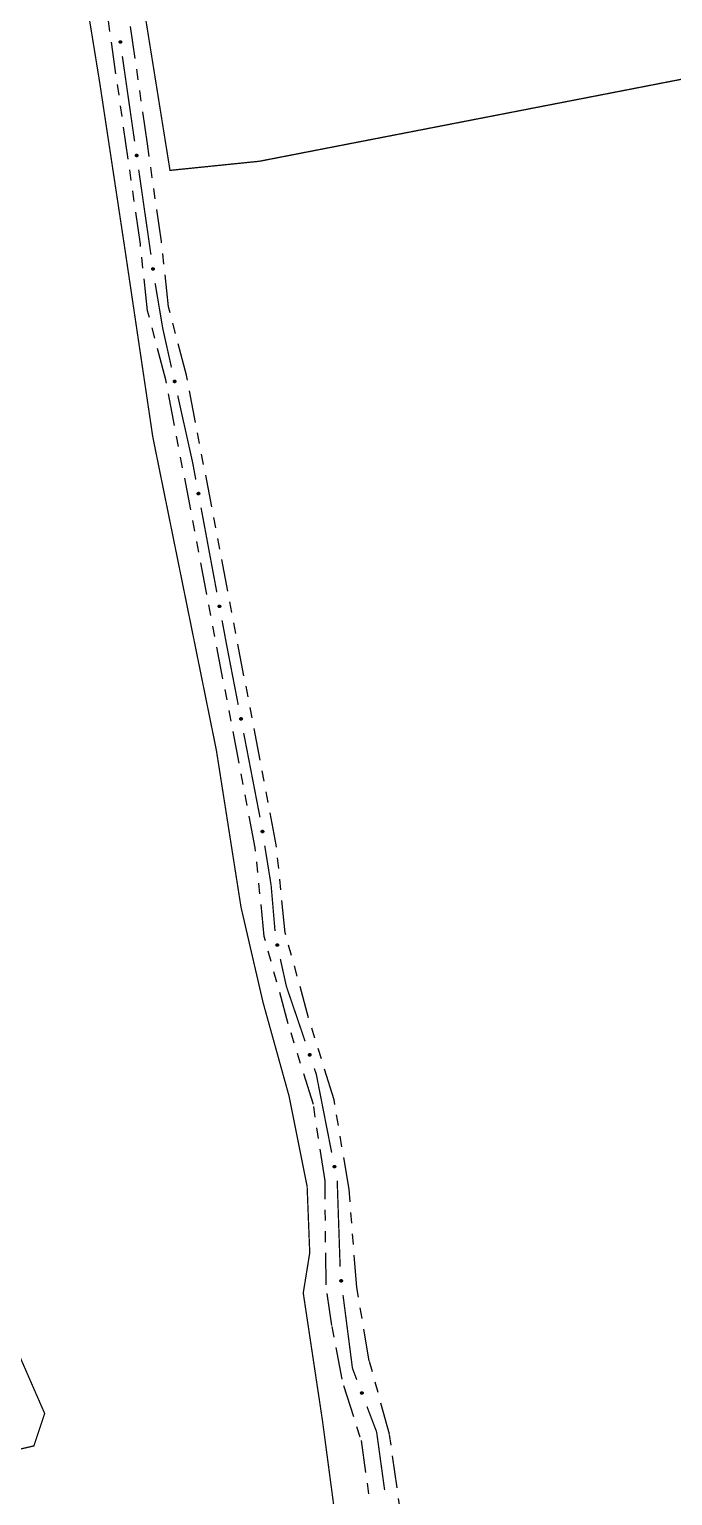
# Model space of a CAD drawing. Extents: x 212200 to 214553, y 4880545 to 4882659.
# Drawn here: x 213406.8 to 213496.6, y 4881572.4 to 4881777 of the extents above; entities that cross this region are included whole.
import ezdxf

# ---------------------------------------------------------------- set-up
doc = ezdxf.new("R2010")
doc.units = 0
doc.header["$LTSCALE"] = 1.5
doc.header["$MEASUREMENT"] = 0
doc.linetypes.add('TRACO_12', pattern=[2.5, 2, -0.5])
doc.linetypes.add('TRACO_25', pattern=[8, 3, -1, 1, -1, 1, -1])
for name, color, linetype in [('RU-QUADRA', 210, 'CONTINUOUS'), ('SV-EIXO-RUA-N-PAV', 6, 'CONTINUOUS'), ('SV-RUA-NAO-PAV', 7, 'CONTINUOUS')]:
    doc.layers.add(name, color=color, linetype=linetype)

msp = doc.modelspace()

# ---------------------------------------------------------------- linework, layer by layer
at = {"layer": 'RU-QUADRA', "linetype": 'Continuous', "const_width": 0.18, "flags": 128}
msp.add_lwpolyline([(213589.483479, 4882129.917046), (213611.222499, 4882076.068097), (213645.127392, 4881970.364606), (213677.320817, 4881867.484334), (213699.574662, 4881811.211047), (213523.77, 4881775.09), (213487.36, 4881768.02), (213476.5, 4881765.91), (213448.68, 4881760.51), (213438.9, 4881758.61), (213426.44, 4881757.34), (213420.13, 4881796.67), (213418.11, 4881834.36), (213405.88, 4881899.45), (213398.99, 4881925.25), (213398.44, 4881927.31), (213392.77, 4881966.88), (213383.49, 4882024.07), (213380.17, 4882042.2), (213377.26, 4882058.16), (213375.61, 4882067.16), (213369.86, 4882089.67), (213429.802243, 4882111.445881)], dxfattribs=at)
at = {"layer": 'RU-QUADRA', "linetype": 'TRACO_12', "const_width": 0.18, "flags": 128}
msp.add_lwpolyline([(213344.778858, 4881366.276218), (213378.799979, 4881374.044821), (213396.852874, 4881374.817639), (213478.953712, 4881379.8545), (213474.924223, 4881403.024061), (213469.887362, 4881436.771031), (213458.302581, 4881503.257599), (213447.725172, 4881582.840006), (213445.041887, 4881600.656325), (213445.947015, 4881606.268115), (213445.584964, 4881615.500416), (213443.050607, 4881628.172201), (213439.430097, 4881641.206037), (213436.352663, 4881654.511412), (213432.913179, 4881676.415497), (213424.04, 4881720.13), (213420.06, 4881746.92), (213416.62, 4881769.64), (213413.91, 4881786.3), (213411.55, 4881800.33), (213411.19, 4881811.19), (213409.741914, 4881822.774616), (213409.02, 4881829.83), (213406.81, 4881839.02), (213400.09, 4881878.83), (213395.74, 4881904.23), (213392.64, 4881917.97), (213389.95, 4881935.66), (213384.95, 4881968.42), (213379.07, 4882006.96), (213374.51, 4882036.01), (213370.41, 4882056.76), (213364.068246, 4882088.857105), (213326.173552, 4882079.914974), (213344.45, 4881998.51), (213356.54, 4881944.19), (213367.46, 4881897.23), (213373.36, 4881871.74), (213382.04, 4881834.04), (213383.15, 4881828.27), (213375.44, 4881824.4), (213367.96, 4881822.45), (213351.54, 4881818.46), (213345.05, 4881817.69), (213342.628249, 4881816.344882), (213341.223762, 4881814.35693), (213342.83, 4881805.84), (213357.5, 4881752.05), (213364.62, 4881726.72), (213382.045012, 4881666.64012), (213390.19116, 4881636.318349), (213401.414741, 4881597.759917), (213405.397302, 4881591.967101), (213408.941341, 4881583.847378), (213407.430283, 4881579.314203), (213301.152511, 4881554.633584), (213317.361297, 4881478.650507), (213322.418793, 4881457.280693)], close=True, dxfattribs=at)
at = {"layer": 'SV-EIXO-RUA-N-PAV'}
for points in [[(213419.602197, 4881775.415123), (213419.641617, 4881775.386173), (213419.669576, 4881775.35323), (213419.684988, 4881775.319043), (213419.690729, 4881775.285282), (213419.692712, 4881775.25008), (213419.686882, 4881775.214149), (213419.671577, 4881775.175703), (213419.642813, 4881775.135956), (213419.607185, 4881775.109532), (213419.574476, 4881775.09263), (213419.539617, 4881775.084616), (213419.505388, 4881775.083262), (213419.468265, 4881775.090553), (213419.429455, 4881775.106443), (213419.390188, 4881775.136333), (213419.362999, 4881775.168817), (213419.34896, 4881775.202276), (213419.341126, 4881775.237373), (213419.339532, 4881775.273334), (213419.345458, 4881775.308572), (213419.361528, 4881775.347619), (213419.391543, 4881775.385985), (213419.423632, 4881775.413473), (213419.456885, 4881775.427977), (213419.491611, 4881775.434912), (213419.526894, 4881775.437331), (213419.563257, 4881775.432974), (213419.602197, 4881775.415123)], [(213421.870792, 4881759.577391), (213421.910365, 4881759.548651), (213421.9385, 4881759.515859), (213421.954093, 4881759.481754), (213421.960014, 4881759.448024), (213421.962185, 4881759.412834), (213421.956546, 4881759.376872), (213421.941447, 4881759.338344), (213421.912895, 4881759.298445), (213421.877408, 4881759.271831), (213421.84479, 4881759.254755), (213421.809974, 4881759.246556), (213421.775753, 4881759.245019), (213421.738591, 4881759.252112), (213421.699697, 4881759.267795), (213421.660271, 4881759.297476), (213421.632909, 4881759.329814), (213421.618693, 4881759.363198), (213421.610671, 4881759.398252), (213421.608886, 4881759.434205), (213421.614624, 4881759.469474), (213421.630485, 4881759.508606), (213421.660296, 4881759.547131), (213421.692238, 4881759.574789), (213421.725413, 4881759.589471), (213421.760102, 4881759.596591), (213421.795371, 4881759.599198), (213421.831756, 4881759.595034), (213421.870792, 4881759.577391)], [(213424.1527, 4881743.740949), (213424.192273, 4881743.712209), (213424.220408, 4881743.679417), (213424.236001, 4881743.645312), (213424.241922, 4881743.611582), (213424.244093, 4881743.576392), (213424.238454, 4881743.54043), (213424.223355, 4881743.501902), (213424.194803, 4881743.462003), (213424.159316, 4881743.435389), (213424.126698, 4881743.418313), (213424.091882, 4881743.410114), (213424.057661, 4881743.408577), (213424.020499, 4881743.41567), (213423.981605, 4881743.431353), (213423.942179, 4881743.461034), (213423.914817, 4881743.493372), (213423.900601, 4881743.526756), (213423.892579, 4881743.56181), (213423.890794, 4881743.597763), (213423.896532, 4881743.633032), (213423.912393, 4881743.672164), (213423.942204, 4881743.710689), (213423.974146, 4881743.738347), (213424.007321, 4881743.753029), (213424.04201, 4881743.760149), (213424.077279, 4881743.762756), (213424.113664, 4881743.758592), (213424.1527, 4881743.740949)], [(213427.15623, 4881728.040765), (213427.197873, 4881728.015116), (213427.228418, 4881727.984556), (213427.246558, 4881727.951735), (213427.255025, 4881727.918552), (213427.259864, 4881727.883629), (213427.256974, 4881727.847342), (213427.244846, 4881727.807779), (213427.219409, 4881727.765825), (213427.186046, 4881727.736592), (213427.15482, 4881727.717086), (213427.120728, 4881727.706265), (213427.086723, 4881727.702132), (213427.04913, 4881727.706381), (213427.009156, 4881727.719063), (213426.967589, 4881727.745662), (213426.937849, 4881727.775827), (213426.921136, 4881727.808034), (213426.910474, 4881727.842377), (213426.905962, 4881727.878091), (213426.909004, 4881727.913694), (213426.921845, 4881727.953918), (213426.948642, 4881727.994597), (213426.97839, 4881728.024603), (213427.010353, 4881728.041763), (213427.044401, 4881728.051498), (213427.07937, 4881728.056778), (213427.115967, 4881728.055391), (213427.15623, 4881728.040765)], [(213430.489588, 4881712.389868), (213430.530312, 4881712.362782), (213430.559772, 4881712.331176), (213430.576757, 4881712.297742), (213430.584062, 4881712.264284), (213430.58768, 4881712.229213), (213430.583527, 4881712.19305), (213430.570027, 4881712.153934), (213430.543142, 4881712.112892), (213430.508781, 4881712.08484), (213430.476894, 4881712.066435), (213430.442445, 4881712.056809), (213430.408316, 4881712.053865), (213430.370894, 4881712.059421), (213430.331387, 4881712.07349), (213430.290772, 4881712.101521), (213430.262102, 4881712.132706), (213430.246523, 4881712.165476), (213430.237065, 4881712.20017), (213430.2338, 4881712.236019), (213430.238082, 4881712.271494), (213430.252318, 4881712.311246), (213430.280517, 4881712.350966), (213430.311293, 4881712.379916), (213430.343835, 4881712.395951), (213430.378202, 4881712.404494), (213430.413333, 4881712.408551), (213430.44986, 4881712.405889), (213430.489588, 4881712.389868)], [(213433.421658, 4881696.66082), (213433.462382, 4881696.633734), (213433.491842, 4881696.602127), (213433.508827, 4881696.568694), (213433.516132, 4881696.535236), (213433.51975, 4881696.500165), (213433.515597, 4881696.464001), (213433.502097, 4881696.424885), (213433.475212, 4881696.383843), (213433.440851, 4881696.355792), (213433.408964, 4881696.337386), (213433.374515, 4881696.32776), (213433.340386, 4881696.324816), (213433.302964, 4881696.330373), (213433.263457, 4881696.344441), (213433.222842, 4881696.372473), (213433.194172, 4881696.403657), (213433.178593, 4881696.436427), (213433.169135, 4881696.471121), (213433.16587, 4881696.50697), (213433.170152, 4881696.542446), (213433.184388, 4881696.582198), (213433.212587, 4881696.621918), (213433.243363, 4881696.650868), (213433.275905, 4881696.666903), (213433.310272, 4881696.675445), (213433.345403, 4881696.679502), (213433.38193, 4881696.676841), (213433.421658, 4881696.66082)], [(213436.423791, 4881680.945854), (213436.464699, 4881680.919049), (213436.494377, 4881680.887646), (213436.511592, 4881680.85433), (213436.519127, 4881680.820923), (213436.522987, 4881680.785878), (213436.519083, 4881680.749687), (213436.505852, 4881680.710478), (213436.479251, 4881680.669253), (213436.445084, 4881680.640965), (213436.413325, 4881680.62234), (213436.378942, 4881680.612477), (213436.344835, 4881680.609298), (213436.307376, 4881680.614597), (213436.267772, 4881680.628392), (213436.226966, 4881680.656144), (213436.198081, 4881680.68713), (213436.182277, 4881680.719792), (213436.17258, 4881680.75442), (213436.169068, 4881680.790246), (213436.173105, 4881680.82575), (213436.187068, 4881680.865599), (213436.214992, 4881680.905512), (213436.245568, 4881680.934674), (213436.277999, 4881680.950932), (213436.312306, 4881680.959711), (213436.347409, 4881680.96401), (213436.383953, 4881680.9616), (213436.423791, 4881680.945854)], [(213439.429411, 4881665.227749), (213439.469471, 4881665.199691), (213439.498163, 4881665.167385), (213439.514338, 4881665.133553), (213439.520836, 4881665.099929), (213439.523609, 4881665.064781), (213439.518587, 4881665.028728), (213439.504149, 4881664.989947), (213439.476285, 4881664.949565), (213439.441259, 4881664.922348), (213439.408938, 4881664.904715), (213439.374267, 4881664.895921), (213439.340078, 4881664.893799), (213439.3028, 4881664.900254), (213439.263643, 4881664.915269), (213439.223715, 4881664.94427), (213439.195803, 4881664.976135), (213439.181017, 4881665.009271), (213439.172397, 4881665.044182), (213439.169995, 4881665.080099), (213439.175129, 4881665.115461), (213439.190318, 4881665.154859), (213439.219464, 4881665.19389), (213439.250928, 4881665.222091), (213439.283847, 4881665.237338), (213439.318409, 4881665.245051), (213439.353628, 4881665.248261), (213439.39008, 4881665.244722), (213439.429411, 4881665.227749)], [(213441.490774, 4881649.382062), (213441.532369, 4881649.356334), (213441.562857, 4881649.325717), (213441.580935, 4881649.292862), (213441.58934, 4881649.259663), (213441.594113, 4881649.224731), (213441.591155, 4881649.18845), (213441.578953, 4881649.148909), (213441.553437, 4881649.107003), (213441.52002, 4881649.077833), (213441.488757, 4881649.058386), (213441.454644, 4881649.047628), (213441.420632, 4881649.04356), (213441.383047, 4881649.047879), (213441.343097, 4881649.060636), (213441.301579, 4881649.087313), (213441.271896, 4881649.117534), (213441.255244, 4881649.149772), (213441.244647, 4881649.184136), (213441.240201, 4881649.219857), (213441.24331, 4881649.255454), (213441.256227, 4881649.295655), (213441.2831, 4881649.336283), (213441.312904, 4881649.366233), (213441.3449, 4881649.383333), (213441.378966, 4881649.393005), (213441.413944, 4881649.398218), (213441.450539, 4881649.396763), (213441.490774, 4881649.382062)], [(213446.000934, 4881634.067733), (213446.045122, 4881634.04677), (213446.078812, 4881634.019717), (213446.100418, 4881633.989066), (213446.112447, 4881633.957002), (213446.12106, 4881633.922813), (213446.122138, 4881633.886428), (213446.114389, 4881633.845779), (213446.093671, 4881633.801305), (213446.063689, 4881633.768614), (213446.034772, 4881633.745824), (213446.00206, 4881633.731356), (213445.968707, 4881633.723546), (213445.930875, 4881633.723676), (213445.889759, 4881633.731931), (213445.845543, 4881633.753846), (213445.812695, 4881633.780594), (213445.792576, 4881633.81079), (213445.778238, 4881633.843769), (213445.769864, 4881633.878778), (213445.769012, 4881633.914501), (213445.777398, 4881633.955884), (213445.799606, 4881633.999239), (213445.825911, 4881634.032305), (213445.855816, 4881634.052843), (213445.888602, 4881634.066227), (213445.922788, 4881634.075282), (213445.959318, 4881634.077889), (213446.000934, 4881634.067733)], [(213449.474091, 4881618.456467), (213449.515074, 4881618.429776), (213449.544839, 4881618.398456), (213449.562146, 4881618.365188), (213449.569774, 4881618.331802), (213449.57373, 4881618.296768), (213449.569927, 4881618.260566), (213449.556805, 4881618.221321), (213449.530319, 4881618.180021), (213449.49623, 4881618.151639), (213449.464522, 4881618.132926), (213449.430168, 4881618.122968), (213449.396069, 4881618.119694), (213449.358595, 4881618.124889), (213449.318954, 4881618.138575), (213449.27807, 4881618.166213), (213449.2491, 4881618.197118), (213449.233205, 4881618.229736), (213449.223412, 4881618.264338), (213449.219801, 4881618.300153), (213449.22374, 4881618.335668), (213449.237591, 4881618.375556), (213449.265405, 4881618.415547), (213449.2959, 4881618.444793), (213449.328286, 4881618.461142), (213449.362568, 4881618.470016), (213449.397659, 4881618.474412), (213449.434209, 4881618.472104), (213449.474091, 4881618.456467)], [(213450.425298, 4881602.503177), (213450.464449, 4881602.473864), (213450.492103, 4881602.440665), (213450.507198, 4881602.406337), (213450.512627, 4881602.372524), (213450.514285, 4881602.337306), (213450.508123, 4881602.30143), (213450.492463, 4881602.263127), (213450.463334, 4881602.223647), (213450.427463, 4881602.197553), (213450.394599, 4881602.180954), (213450.359667, 4881602.173263), (213450.325428, 4881602.172225), (213450.288374, 4881602.179858), (213450.249712, 4881602.196106), (213450.210722, 4881602.226358), (213450.183835, 4881602.259092), (213450.170106, 4881602.292679), (213450.162596, 4881602.327846), (213450.161334, 4881602.363821), (213450.167586, 4881602.399003), (213450.184015, 4881602.4379), (213450.214384, 4881602.475987), (213450.246725, 4881602.503177), (213450.280111, 4881602.517374), (213450.3149, 4881602.523988), (213450.350203, 4881602.52608), (213450.386524, 4881602.521387), (213450.425298, 4881602.503177)], [(213453.274903, 4881586.862132), (213453.319796, 4881586.842723), (213453.354409, 4881586.816862), (213453.377071, 4881586.786983), (213453.390211, 4881586.755358), (213453.400011, 4881586.721491), (213453.402357, 4881586.685165), (213453.396031, 4881586.644271), (213453.376877, 4881586.599101), (213453.348054, 4881586.565384), (213453.31995, 4881586.5416), (213453.287763, 4881586.525999), (213453.254702, 4881586.51703), (213453.216889, 4881586.515841), (213453.175509, 4881586.522656), (213453.130555, 4881586.543016), (213453.096795, 4881586.568602), (213453.075635, 4881586.598078), (213453.060155, 4881586.630536), (213453.050565, 4881586.665232), (213453.048467, 4881586.700904), (213453.055405, 4881586.742554), (213453.076087, 4881586.786657), (213453.101222, 4881586.820621), (213453.130393, 4881586.842189), (213453.162692, 4881586.856709), (213453.196541, 4881586.866951), (213453.232958, 4881586.87083), (213453.274903, 4881586.862132)]]:
    msp.add_lwpolyline(points, close=True, dxfattribs=at)
for points in [[(213419.339532, 4881775.273334), (213419.362999, 4881775.168817)], [(213419.34372, 4881775.286742), (213419.375227, 4881775.158863)], [(213419.345458, 4881775.308572), (213419.390188, 4881775.136333)], [(213419.356606, 4881775.322968), (213419.408296, 4881775.129009)], [(213419.361528, 4881775.347619), (213419.429455, 4881775.106443)], [(213419.378578, 4881775.363209), (213419.447935, 4881775.101443)], [(213419.391543, 4881775.385985), (213419.468265, 4881775.090553)], [(213419.406893, 4881775.397442), (213419.485138, 4881775.091448)], [(213419.423632, 4881775.413473), (213419.505388, 4881775.083262)], [(213419.439973, 4881775.417182), (213419.521591, 4881775.08686)], [(213419.456885, 4881775.427977), (213419.539617, 4881775.084616)], [(213419.474177, 4881775.428812), (213419.554217, 4881775.090006)], [(213419.491611, 4881775.434912), (213419.574476, 4881775.09263)], [(213419.510858, 4881775.432521), (213419.591914, 4881775.106253)], [(213419.526894, 4881775.437331), (213419.607185, 4881775.109532)], [(213419.545585, 4881775.430448), (213419.624806, 4881775.127345)], [(213419.563257, 4881775.432974), (213419.642813, 4881775.135956)], [(213419.581061, 4881775.422969), (213419.654848, 4881775.159062)], [(213419.602197, 4881775.415123), (213419.671577, 4881775.175703)], [(213419.623029, 4881775.398481), (213419.677797, 4881775.202194)], [(213419.641617, 4881775.386173), (213419.686882, 4881775.214149)], [(213419.657636, 4881775.367463), (213419.687604, 4881775.240748)], [(213419.669576, 4881775.35323), (213419.692712, 4881775.25008)], [(213421.608886, 4881759.434205), (213421.632909, 4881759.329814)], [(213421.613003, 4881759.447634), (213421.645191, 4881759.319925)], [(213421.614624, 4881759.469474), (213421.660271, 4881759.297476)], [(213421.625695, 4881759.483929), (213421.678418, 4881759.290248)], [(213421.630485, 4881759.508606), (213421.699697, 4881759.267795)], [(213421.647452, 4881759.524286), (213421.718204, 4881759.262894)], [(213421.660296, 4881759.547131), (213421.738591, 4881759.252112)], [(213421.675585, 4881759.558669), (213421.755459, 4881759.253097)], [(213421.692238, 4881759.574789), (213421.775753, 4881759.245019)], [(213421.708559, 4881759.578585), (213421.791936, 4881759.248703)], [(213421.725413, 4881759.589471), (213421.809974, 4881759.246556)], [(213421.742701, 4881759.590398), (213421.824545, 4881759.252023)], [(213421.760102, 4881759.596591), (213421.84479, 4881759.254755)], [(213421.779361, 4881759.594302), (213421.862155, 4881759.268471)], [(213421.795371, 4881759.599198), (213421.877408, 4881759.271831)], [(213421.814098, 4881759.592414), (213421.894934, 4881759.289738)], [(213421.831756, 4881759.595034), (213421.912895, 4881759.298445)], [(213421.849614, 4881759.585124), (213421.924806, 4881759.321614)], [(213421.870792, 4881759.577391), (213421.941447, 4881759.338344)], [(213421.891711, 4881759.560861), (213421.947525, 4881759.364868)], [(213421.910365, 4881759.548651), (213421.956546, 4881759.376872)], [(213421.926484, 4881759.530027), (213421.957127, 4881759.403474)], [(213421.9385, 4881759.515859), (213421.962185, 4881759.412834)], [(213423.890794, 4881743.597763), (213423.914817, 4881743.493372)], [(213423.894911, 4881743.611192), (213423.927099, 4881743.483483)], [(213423.896532, 4881743.633032), (213423.942179, 4881743.461034)], [(213423.907603, 4881743.647487), (213423.960326, 4881743.453806)], [(213423.912393, 4881743.672164), (213423.981605, 4881743.431353)], [(213423.92936, 4881743.687844), (213424.000112, 4881743.426452)], [(213423.942204, 4881743.710689), (213424.020499, 4881743.41567)], [(213423.957493, 4881743.722227), (213424.037367, 4881743.416655)], [(213423.974146, 4881743.738347), (213424.057661, 4881743.408577)], [(213423.990467, 4881743.742143), (213424.073844, 4881743.412261)], [(213424.007321, 4881743.753029), (213424.091882, 4881743.410114)], [(213424.024609, 4881743.753956), (213424.106453, 4881743.415581)], [(213424.04201, 4881743.760149), (213424.126698, 4881743.418313)], [(213424.061269, 4881743.75786), (213424.144063, 4881743.432029)], [(213424.077279, 4881743.762756), (213424.159316, 4881743.435389)], [(213424.096006, 4881743.755972), (213424.176842, 4881743.453296)], [(213424.113664, 4881743.758592), (213424.194803, 4881743.462003)], [(213424.131522, 4881743.748682), (213424.206714, 4881743.485172)], [(213424.1527, 4881743.740949), (213424.223355, 4881743.501902)], [(213424.17362, 4881743.724419), (213424.229433, 4881743.528426)], [(213424.192273, 4881743.712209), (213424.238454, 4881743.54043)], [(213424.208392, 4881743.693585), (213424.239035, 4881743.567032)], [(213424.220408, 4881743.679417), (213424.244093, 4881743.576392)], [(213426.909004, 4881727.913694), (213426.967589, 4881727.745662)], [(213426.909046, 4881727.891794), (213426.950846, 4881727.7669)], [(213426.918944, 4881727.928948), (213426.986232, 4881727.739834)], [(213426.921845, 4881727.953918), (213427.009156, 4881727.719063)], [(213426.937571, 4881727.970842), (213427.027982, 4881727.715582)], [(213426.948642, 4881727.994597), (213427.04913, 4881727.706381)], [(213426.96301, 4881728.007264), (213427.065874, 4881727.708645)], [(213426.97839, 4881728.024603), (213427.086723, 4881727.702132)], [(213426.994375, 4881728.029628), (213427.102579, 4881727.707035)], [(213427.010353, 4881728.041763), (213427.120728, 4881727.706265)], [(213427.027521, 4881728.044001), (213427.134841, 4881727.712824)], [(213427.044401, 4881728.051498), (213427.15482, 4881727.717086)], [(213427.063778, 4881728.050679), (213427.171092, 4881727.732082)], [(213427.07937, 4881728.056778), (213427.186046, 4881727.736592)], [(213427.098559, 4881728.051437), (213427.202161, 4881727.755778)], [(213427.115967, 4881728.055391), (213427.219409, 4881727.765825)], [(213427.134526, 4881728.046867), (213427.229525, 4881727.789833)], [(213427.15623, 4881728.040765), (213427.244846, 4881727.807779)], [(213427.178345, 4881728.025872), (213427.248891, 4881727.834687)], [(213427.197873, 4881728.015116), (213427.256974, 4881727.847342)], [(213427.21536, 4881727.99777), (213427.255531, 4881727.873912)], [(213427.228418, 4881727.984556), (213427.259864, 4881727.883629)], [(213426.905962, 4881727.878091), (213426.937849, 4881727.775827)], [(213430.2338, 4881712.236019), (213430.262102, 4881712.132706)], [(213430.237361, 4881712.249606), (213430.274781, 4881712.123331)], [(213430.238082, 4881712.271494), (213430.290772, 4881712.101521)], [(213430.248548, 4881712.286392), (213430.309202, 4881712.095047)], [(213430.252318, 4881712.311246), (213430.331387, 4881712.07349)], [(213430.268625, 4881712.327612), (213430.35008, 4881712.069354)], [(213430.280517, 4881712.350966), (213430.370894, 4881712.059421)], [(213430.295318, 4881712.363124), (213430.387707, 4881712.0611)], [(213430.311293, 4881712.379916), (213430.408316, 4881712.053865)], [(213430.327444, 4881712.384381), (213430.424334, 4881712.058212)], [(213430.343835, 4881712.395951), (213430.442445, 4881712.056809)], [(213430.36107, 4881712.39759), (213430.456778, 4881712.062872)], [(213430.378202, 4881712.404494), (213430.476894, 4881712.066435)], [(213430.397539, 4881712.403), (213430.493679, 4881712.080855)], [(213430.413333, 4881712.408551), (213430.508781, 4881712.08484)], [(213430.432324, 4881712.402544), (213430.525555, 4881712.103453)], [(213430.44986, 4881712.405889), (213430.543142, 4881712.112892)], [(213430.46811, 4881712.396723), (213430.554089, 4881712.136533)], [(213430.489588, 4881712.389868), (213430.570027, 4881712.153934)], [(213430.511171, 4881712.374213), (213430.575007, 4881712.180685)], [(213430.530312, 4881712.362782), (213430.583527, 4881712.19305)], [(213430.547184, 4881712.344837), (213430.583011, 4881712.219654)], [(213430.559772, 4881712.331176), (213430.58768, 4881712.229213)], [(213433.16587, 4881696.50697), (213433.194172, 4881696.403657)], [(213433.169431, 4881696.520558), (213433.206851, 4881696.394283)], [(213433.170152, 4881696.542446), (213433.222842, 4881696.372473)], [(213433.180618, 4881696.557344), (213433.241272, 4881696.365998)], [(213433.184388, 4881696.582198), (213433.263457, 4881696.344441)], [(213433.200695, 4881696.598563), (213433.28215, 4881696.340306)], [(213433.212587, 4881696.621918), (213433.302964, 4881696.330373)], [(213433.227388, 4881696.634076), (213433.319777, 4881696.332052)], [(213433.243363, 4881696.650868), (213433.340386, 4881696.324816)], [(213433.259514, 4881696.655333), (213433.356404, 4881696.329163)], [(213433.275905, 4881696.666903), (213433.374515, 4881696.32776)], [(213433.29314, 4881696.668541), (213433.388848, 4881696.333823)], [(213433.310272, 4881696.675445), (213433.408964, 4881696.337386)], [(213433.329609, 4881696.673951), (213433.425749, 4881696.351806)], [(213433.345403, 4881696.679502), (213433.440851, 4881696.355792)], [(213433.364394, 4881696.673496), (213433.457625, 4881696.374404)], [(213433.38193, 4881696.676841), (213433.475212, 4881696.383843)], [(213433.40018, 4881696.667674), (213433.486159, 4881696.407484)], [(213433.421658, 4881696.66082), (213433.502097, 4881696.424885)], [(213433.443241, 4881696.645165), (213433.507077, 4881696.451636)], [(213433.462382, 4881696.633734), (213433.515597, 4881696.464001)], [(213433.479254, 4881696.615789), (213433.515081, 4881696.490605)], [(213433.491842, 4881696.602127), (213433.51975, 4881696.500165)], [(213436.173105, 4881680.82575), (213436.226966, 4881680.656144)], [(213436.183469, 4881680.84072), (213436.245439, 4881680.649796)], [(213436.187068, 4881680.865599), (213436.267772, 4881680.628392)], [(213436.203261, 4881680.882076), (213436.286493, 4881680.624386)], [(213436.214992, 4881680.905512), (213436.307376, 4881680.614597)], [(213436.229709, 4881680.917772), (213436.324177, 4881680.616391)], [(213436.245568, 4881680.934674), (213436.344835, 4881680.609298)], [(213436.261688, 4881680.93925), (213436.360823, 4881680.613755)], [(213436.277999, 4881680.950932), (213436.378942, 4881680.612477)], [(213436.295223, 4881680.952689), (213436.393234, 4881680.618639)], [(213436.312306, 4881680.959711), (213436.413325, 4881680.62234)], [(213436.331653, 4881680.958351), (213436.43001, 4881680.636875)], [(213436.347409, 4881680.96401), (213436.445084, 4881680.640965)], [(213436.366441, 4881680.958134), (213436.461729, 4881680.659693)], [(213436.383953, 4881680.9616), (213436.479251, 4881680.669253)], [(213436.402266, 4881680.95256), (213436.490035, 4881680.692968)], [(213436.423791, 4881680.945854), (213436.505852, 4881680.710478)], [(213436.445481, 4881680.930347), (213436.510649, 4881680.737263)], [(213436.464699, 4881680.919049), (213436.519083, 4881680.749687)], [(213436.481695, 4881680.901221), (213436.518384, 4881680.776286)], [(213436.494377, 4881680.887646), (213436.522987, 4881680.785878)], [(213436.169068, 4881680.790246), (213436.198081, 4881680.68713)], [(213436.172536, 4881680.803857), (213436.210824, 4881680.677843)], [(213439.169995, 4881665.080099), (213439.195803, 4881664.976135)], [(213439.173882, 4881665.093597), (213439.208252, 4881664.966458)], [(213439.175129, 4881665.115461), (213439.223715, 4881664.94427)], [(213439.185951, 4881665.130104), (213439.241983, 4881664.937354)], [(213439.190318, 4881665.154859), (213439.263643, 4881664.915269)], [(213439.207014, 4881665.170828), (213439.282231, 4881664.910685)], [(213439.219464, 4881665.19389), (213439.3028, 4881664.900254)], [(213439.234554, 4881665.205688), (213439.319649, 4881664.901528)], [(213439.250928, 4881665.222091), (213439.340078, 4881664.893799)], [(213439.267182, 4881665.226166), (213439.356196, 4881664.897759)], [(213439.283847, 4881665.237338), (213439.374267, 4881664.895921)], [(213439.301117, 4881665.238561), (213439.388742, 4881664.901637)], [(213439.318409, 4881665.245051), (213439.408938, 4881664.904715)], [(213439.337704, 4881665.243092), (213439.426065, 4881664.918727)], [(213439.353628, 4881665.248261), (213439.441259, 4881664.922348)], [(213439.372469, 4881665.241799), (213439.458476, 4881664.940552)], [(213439.39008, 4881665.244722), (213439.476285, 4881664.949565)], [(213439.408104, 4881665.235119), (213439.487798, 4881664.972935)], [(213439.429411, 4881665.227749), (213439.504149, 4881664.989947)], [(213439.450611, 4881665.211579), (213439.509772, 4881665.016571)], [(213439.469471, 4881665.199691), (213439.518587, 4881665.028728)], [(213439.485906, 4881665.181346), (213439.518712, 4881665.055336)], [(213439.498163, 4881665.167385), (213439.523609, 4881665.064781)], [(213441.240201, 4881649.219857), (213441.271896, 4881649.117534)], [(213441.24331, 4881649.255454), (213441.301579, 4881649.087313)], [(213441.243312, 4881649.233555), (213441.284877, 4881649.108583)], [(213441.253279, 4881649.27069), (213441.320212, 4881649.08145)], [(213441.256227, 4881649.295655), (213441.343097, 4881649.060636)], [(213441.271985, 4881649.312549), (213441.361916, 4881649.05712)], [(213441.2831, 4881649.336283), (213441.383047, 4881649.047879)], [(213441.297492, 4881649.348923), (213441.399795, 4881649.050111)], [(213441.312904, 4881649.366233), (213441.420632, 4881649.04356)], [(213441.328899, 4881649.371228), (213441.436498, 4881649.048433)], [(213441.3449, 4881649.383333), (213441.454644, 4881649.047628)], [(213441.362072, 4881649.385539), (213441.46877, 4881649.054161)], [(213441.378966, 4881649.393005), (213441.488757, 4881649.058386)], [(213441.398341, 4881649.392149), (213441.505057, 4881649.073351)], [(213441.413944, 4881649.398218), (213441.52002, 4881649.077833)], [(213441.433123, 4881649.392841), (213441.536171, 4881649.096989)], [(213441.450539, 4881649.396763), (213441.553437, 4881649.107003)], [(213441.469082, 4881649.388204), (213441.563598, 4881649.130992)], [(213441.490774, 4881649.382062), (213441.578953, 4881649.148909)], [(213441.512862, 4881649.367127), (213441.583048, 4881649.17581)], [(213441.532369, 4881649.356334), (213441.591155, 4881649.18845)], [(213441.549824, 4881649.338956), (213441.589762, 4881649.215022)], [(213441.562857, 4881649.325717), (213441.594113, 4881649.224731)], [(213445.769012, 4881633.914501), (213445.845543, 4881633.753846)], [(213445.769864, 4881633.878778), (213445.812695, 4881633.780594)], [(213445.771439, 4881633.892736), (213445.826587, 4881633.773136)], [(213445.777233, 4881633.930747), (213445.86471, 4881633.750082)], [(213445.777398, 4881633.955884), (213445.889759, 4881633.731931)], [(213445.791188, 4881633.97442), (213445.908851, 4881633.73052)], [(213445.799606, 4881633.999239), (213445.930875, 4881633.723676)], [(213445.81251, 4881634.013395), (213445.947274, 4881633.72775)], [(213445.825911, 4881634.032305), (213445.968707, 4881633.723546)], [(213445.841254, 4881634.039041), (213445.983936, 4881633.730146)], [(213445.855816, 4881634.052843), (213446.00206, 4881633.731356)], [(213445.872638, 4881634.056937), (213446.015376, 4881633.739412)], [(213445.888602, 4881634.066227), (213446.034772, 4881633.745824)], [(213445.907953, 4881634.067523), (213446.049315, 4881633.762503)], [(213445.922788, 4881634.075282), (213446.063689, 4881633.768614)], [(213445.942444, 4881634.072062), (213446.077619, 4881633.789441)], [(213445.959318, 4881634.077889), (213446.093671, 4881633.801305)], [(213445.978695, 4881634.071435), (213446.101113, 4881633.826272)], [(213446.000934, 4881634.067733), (213446.114389, 4881633.845779)], [(213446.024539, 4881634.055336), (213446.11548, 4881633.872968)], [(213446.045122, 4881634.04677), (213446.122138, 4881633.886428)], [(213446.064394, 4881634.031431), (213446.117811, 4881633.912682)], [(213446.078812, 4881634.019717), (213446.12106, 4881633.922813)], [(213449.219801, 4881618.300153), (213449.2491, 4881618.197118)], [(213449.223231, 4881618.313775), (213449.261869, 4881618.187867)], [(213449.22374, 4881618.335668), (213449.27807, 4881618.166213)], [(213449.234062, 4881618.350667), (213449.296561, 4881618.159917)], [(213449.237591, 4881618.375556), (213449.318954, 4881618.138575)], [(213449.253739, 4881618.392079), (213449.337686, 4881618.13462)], [(213449.265405, 4881618.415547), (213449.358595, 4881618.124889)], [(213449.280088, 4881618.427847), (213449.375391, 4881618.12673)], [(213449.2959, 4881618.444793), (213449.396069, 4881618.119694)], [(213449.312007, 4881618.449414), (213449.412045, 4881618.124196)], [(213449.328286, 4881618.461142), (213449.430168, 4881618.122968)], [(213449.345504, 4881618.462947), (213449.444442, 4881618.129169)], [(213449.362568, 4881618.470016), (213449.464522, 4881618.132926)], [(213449.381919, 4881618.468709), (213449.481167, 4881618.147508)], [(213449.397659, 4881618.474412), (213449.49623, 4881618.151639)], [(213449.416707, 4881618.468589), (213449.512823, 4881618.170413)], [(213449.434209, 4881618.472104), (213449.530319, 4881618.180021)], [(213449.452547, 4881618.463114), (213449.541037, 4881618.203767)], [(213449.474091, 4881618.456467), (213449.556805, 4881618.221321)], [(213449.495824, 4881618.441021), (213449.561527, 4881618.248119)], [(213449.515074, 4881618.429776), (213449.569927, 4881618.260566)], [(213449.532118, 4881618.411995), (213449.569154, 4881618.287163)], [(213449.544839, 4881618.398456), (213449.57373, 4881618.296768)], [(213450.161334, 4881602.363821), (213450.183835, 4881602.259092)], [(213450.165647, 4881602.37719), (213450.195971, 4881602.249025)], [(213450.167586, 4881602.399003), (213450.210722, 4881602.226358)], [(213450.178866, 4881602.413295), (213450.228762, 4881602.218867)], [(213450.184015, 4881602.4379), (213450.249712, 4881602.196106)], [(213450.201209, 4881602.453331), (213450.268145, 4881602.190936)], [(213450.214384, 4881602.475987), (213450.288374, 4881602.179858)], [(213450.229839, 4881602.487301), (213450.305254, 4881602.180598)], [(213450.246725, 4881602.503177), (213450.325428, 4881602.172225)], [(213450.2631, 4881602.506735), (213450.341663, 4881602.175673)], [(213450.280111, 4881602.517374), (213450.359667, 4881602.173263)], [(213450.297411, 4881602.518049), (213450.374316, 4881602.178517)], [(213450.3149, 4881602.523988), (213450.394599, 4881602.180954)], [(213450.334124, 4881602.521418), (213450.412162, 4881602.194416)], [(213450.350203, 4881602.52608), (213450.427463, 4881602.197553)], [(213450.36883, 4881602.519025), (213450.445248, 4881602.215203)], [(213450.386524, 4881602.521387), (213450.463334, 4881602.223647)], [(213450.404236, 4881602.511218), (213450.475581, 4881602.246641)], [(213450.425298, 4881602.503177), (213450.492463, 4881602.263127)], [(213450.445975, 4881602.486344), (213450.498927, 4881602.289559)], [(213450.464449, 4881602.473864), (213450.508123, 4881602.30143)], [(213450.480295, 4881602.455007), (213450.509091, 4881602.328021)], [(213450.492103, 4881602.440665), (213450.514285, 4881602.337306)], [(213453.048467, 4881586.700904), (213453.130555, 4881586.543016)], [(213453.051652, 4881586.679237), (213453.110939, 4881586.561633)], [(213453.055405, 4881586.742554), (213453.175509, 4881586.522656)], [(213453.056116, 4881586.717426), (213453.149843, 4881586.539923)], [(213453.06854, 4881586.76156), (213453.194639, 4881586.521913)], [(213453.076087, 4881586.786657), (213453.216889, 4881586.515841)], [(213453.088489, 4881586.801254), (213453.233135, 4881586.520484)], [(213453.101222, 4881586.820621), (213453.254702, 4881586.51703)], [(213453.116322, 4881586.827887), (213453.269692, 4881586.524158)], [(213453.130393, 4881586.842189), (213453.287763, 4881586.525999)], [(213453.147062, 4881586.846867), (213453.300789, 4881586.534515)], [(213453.162692, 4881586.856709), (213453.31995, 4881586.5416)], [(213453.181986, 4881586.858679), (213453.333902, 4881586.558775)], [(213453.196541, 4881586.866951), (213453.348054, 4881586.565384)], [(213453.216298, 4881586.864419), (213453.361249, 4881586.586684)], [(213453.232958, 4881586.87083), (213453.376877, 4881586.599101)], [(213453.252548, 4881586.865057), (213453.383444, 4881586.624312)], [(213453.274903, 4881586.862132), (213453.396031, 4881586.644271)], [(213453.298927, 4881586.850566), (213453.396174, 4881586.671482)], [(213453.319796, 4881586.842723), (213453.402357, 4881586.685165)], [(213453.339591, 4881586.828066), (213453.397117, 4881586.711253)], [(213453.354409, 4881586.816862), (213453.400011, 4881586.721491)], [(213453.050565, 4881586.665232), (213453.096795, 4881586.568602)]]:
    msp.add_lwpolyline(points, dxfattribs=at)
at = {"layer": 'SV-EIXO-RUA-N-PAV', "const_width": 0.18}
for points in [[(213419.787576, 4881773.276638), (213419.837483, 4881772.916704)], [(213419.837483, 4881772.916704), (213421.49709, 4881761.399035)], [(213422.067567, 4881757.439925), (213423.778998, 4881745.562593)], [(213424.362119, 4881741.605461), (213425.360971, 4881735.689187)], [(213425.360971, 4881735.689187), (213425.427343, 4881735.296062)], [(213425.427343, 4881735.296062), (213426.645181, 4881729.828744)], [(213427.514862, 4881725.924432), (213429.471644, 4881717.139729)], [(213429.471644, 4881717.139729), (213429.597555, 4881716.574468)], [(213429.597555, 4881716.574468), (213430.041193, 4881714.194579)], [(213430.774211, 4881710.262317), (213432.973263, 4881698.465531)], [(213433.706281, 4881694.533269), (213434.256044, 4881691.584072)], [(213434.256044, 4881691.584072), (213434.3445, 4881691.109552)], [(213434.3445, 4881691.109552), (213435.962974, 4881682.747433)], [(213436.723062, 4881678.820313), (213439.003325, 4881667.038955)], [(213439.662757, 4881663.093966), (213440.460486, 4881658.158013)], [(213440.460486, 4881658.158013), (213440.555455, 4881657.570394)], [(213440.555455, 4881657.570394), (213441.100221, 4881651.188848)], [(213441.845433, 4881647.265059), (213442.492195, 4881644.335605)], [(213442.492195, 4881644.335605), (213442.684925, 4881643.462653)], [(213442.684925, 4881643.462653), (213445.298264, 4881635.789446)], [(213446.587842, 4881632.003024), (213446.855138, 4881631.218198)], [(213446.855138, 4881631.218198), (213449.008277, 4881620.256761)], [(213449.779259, 4881616.331766), (213449.78316, 4881616.311906)], [(213449.78316, 4881616.311906), (213450.187651, 4881604.338976)], [(213450.590915, 4881600.363071), (213451.872769, 4881590.445569)], [(213451.872769, 4881590.445569), (213451.91263, 4881590.137166)], [(213451.91263, 4881590.137166), (213452.512604, 4881588.558287)], [(213453.933475, 4881584.819153), (213454.999129, 4881582.014802)], [(213454.999129, 4881582.014802), (213455.284292, 4881581.264373)], [(213455.284292, 4881581.264373), (213456.402692, 4881573.14381)]]:
    msp.add_lwpolyline(points, dxfattribs=at)
at = {"layer": 'SV-RUA-NAO-PAV', "linetype": 'TRACO_25'}
for points in [[(213450.488007, 4881588.618327, 13.348448), (213449.029094, 4881596.121312, 13.348448), (213448.231433, 4881601.774608, 13.308095), (213448.079162, 4881616.304072, 13.358537), (213446.457555, 4881626.943688, 13.156771), (213442.945916, 4881638.243291, 13.106329), (213439.604137, 4881650.392862, 13.025623), (213438.342239, 4881662.802411, 12.894475), (213425.862471, 4881728.110071, 12.813769), (213423.311056, 4881737.74973, 12.773416), (213422.299638, 4881747.039393, 12.733063), (213414.591487, 4881800.887448, 12.541386)], [(213457.075122, 4881580.963737, 10.140373), (213454.264217, 4881591.195961, 11.03823), (213452.522039, 4881601.431256, 11.149201), (213451.433178, 4881615.150907, 11.078584), (213449.351544, 4881627.609952, 13.156771), (213445.788295, 4881639.07562, 13.106329), (213442.525196, 4881650.939138, 13.025623), (213441.275272, 4881663.230939, 12.894475), (213428.751735, 4881728.767646, 12.813769), (213426.230864, 4881738.291904, 12.773416), (213425.238171, 4881747.409573, 12.733063), (213423.283185, 4881761.066833, 12.733063), (213417.542724, 4881801.168881, 12.541386)], [(213450.663544, 4881587.725113, 10.8062), (213453.114655, 4881580.055381, 10.917171), (213460.892916, 4881525.487352, 10.927259), (213463.226693, 4881500.82825, 10.775935), (213467.58946, 4881482.128915, 10.634699), (213470.862529, 4881461.769648, 10.614522), (213473.395231, 4881443.920293, 10.150461), (213478.671132, 4881405.011699, 9.030662), (213481.075018, 4881379.642623, 8.960043), (213476.065788, 4881375.92279, 8.85916), (213466.746186, 4881375.612856, 8.828896), (213412.079036, 4881370.493369, 9.878078), (213398.019571, 4881370.443454, 10.089931), (213389.048099, 4881370.024251, 10.33205), (213382.252085, 4881369.663313, 10.473287), (213375.627109, 4881367.013323, 10.473287), (213364.746335, 4881362.799311, 10.33205)], [(213490.627859, 4881362.794383, 8.748189), (213490.337239, 4881363.253173, 8.748189), (213488.036403, 4881369.142969, 8.748189), (213486.167849, 4881372.661524, 8.960043), (213485.321272, 4881377.752531, 8.960043), (213486.821166, 4881383.114591, 9.030662), (213487.038938, 4881389.212214, 9.030662), (213482.694397, 4881405.474896, 9.030662), (213477.405852, 4881444.476742, 10.150461), (213474.866145, 4881462.37546, 10.614522), (213471.564706, 4881482.9112, 10.634699), (213467.231937, 4881501.481955, 10.775935), (213464.914912, 4881525.964059, 10.927259), (213457.075122, 4881580.963737, 10.917171)]]:
    msp.add_polyline3d(points, dxfattribs=at)

doc.saveas('drawing.dxf')
